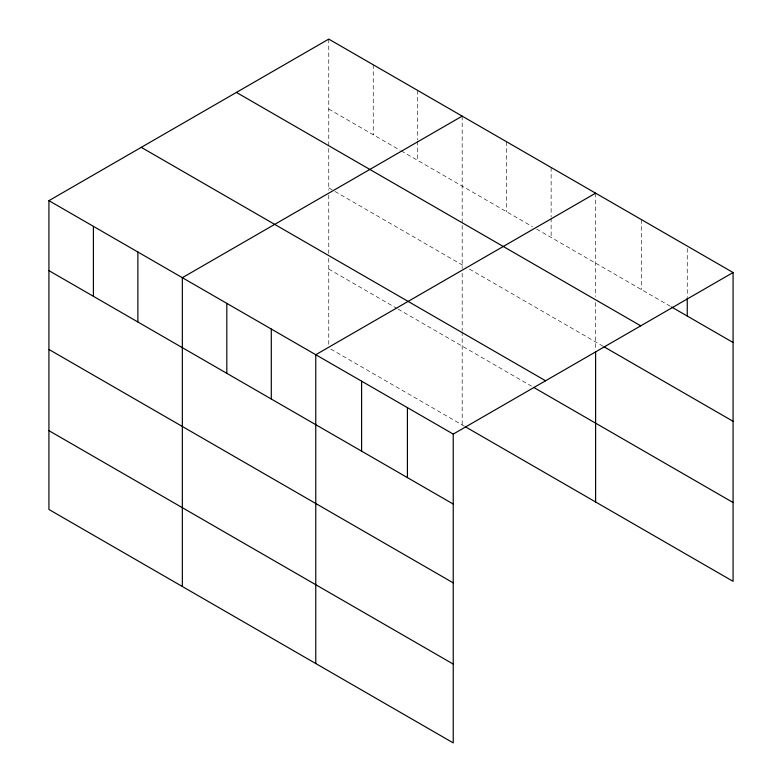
<?xml version="1.0" encoding="UTF-8"?>
<svg xmlns="http://www.w3.org/2000/svg" width="782" height="782" viewBox="0 0 782 782"><rect width="100%" height="100%" fill="white"/><g stroke="black" fill="none" stroke-linecap="round" stroke-linejoin="round"><path stroke-width="0.59" stroke-dasharray="3.91 2.93" d="M328.763 109.069L400.13 150.271M401.166 150.867L532.522 226.702M536.657 229.097L670.594 306.417M328.763 187.885L333.934 190.867M334.97 191.463L465.29 266.711M469.425 269.096L602.902 346.152M328.763 269.086L397.021 308.499M398.058 309.095L531.486 386.132M330.835 349.104L464.254 426.131M687.251 248.481L687.251 296.74M641.436 219.615L641.436 289.584M595.61 193.164L595.61 296.564M595.61 302.536L595.61 350.307M551.134 167.485L551.134 216.946M551.134 218.149L551.134 237.454M506.658 141.806L506.658 211.775M462.182 116.127L462.182 223.114M462.182 225.509L462.182 268.5M462.182 273.28L462.182 330.6M462.182 331.793L462.182 424.939M417.715 90.458L417.715 139.91M417.715 141.122L417.715 160.418M373.239 64.779L373.239 134.748M328.763 39.1L328.763 146.087M328.763 148.472L328.763 190.27M328.763 195.05L328.763 253.563M328.763 258.343L328.763 345.517"/><path stroke-width="1.17" d="M48.924 200.661L453.237 434.088L453.237 742.9L48.924 509.473L48.924 200.661L328.763 39.1L733.076 272.527L733.076 581.339L465.29 426.728M462.182 116.127L182.343 277.698L182.343 586.5M595.61 193.164L315.772 354.725L315.772 663.537M453.237 434.088L733.076 272.527M671.63 307.023L733.076 342.496M236.418 92.413L640.732 325.84M603.939 346.758L733.076 421.312M141.268 147.348L545.582 380.775M533.549 387.325L733.076 502.523M48.924 270.631L453.237 504.058M48.924 349.446L453.237 582.873M48.924 430.657L453.237 664.084M687.251 297.942L687.251 316.036M595.61 351.499L595.61 501.976M407.412 407.637L407.412 477.607M361.597 381.186L361.597 451.146M271.295 329.046L271.295 399.016M226.819 303.367L226.819 373.337M137.876 252.019L137.876 321.988M93.4 226.34L93.4 296.31"/></g></svg>
